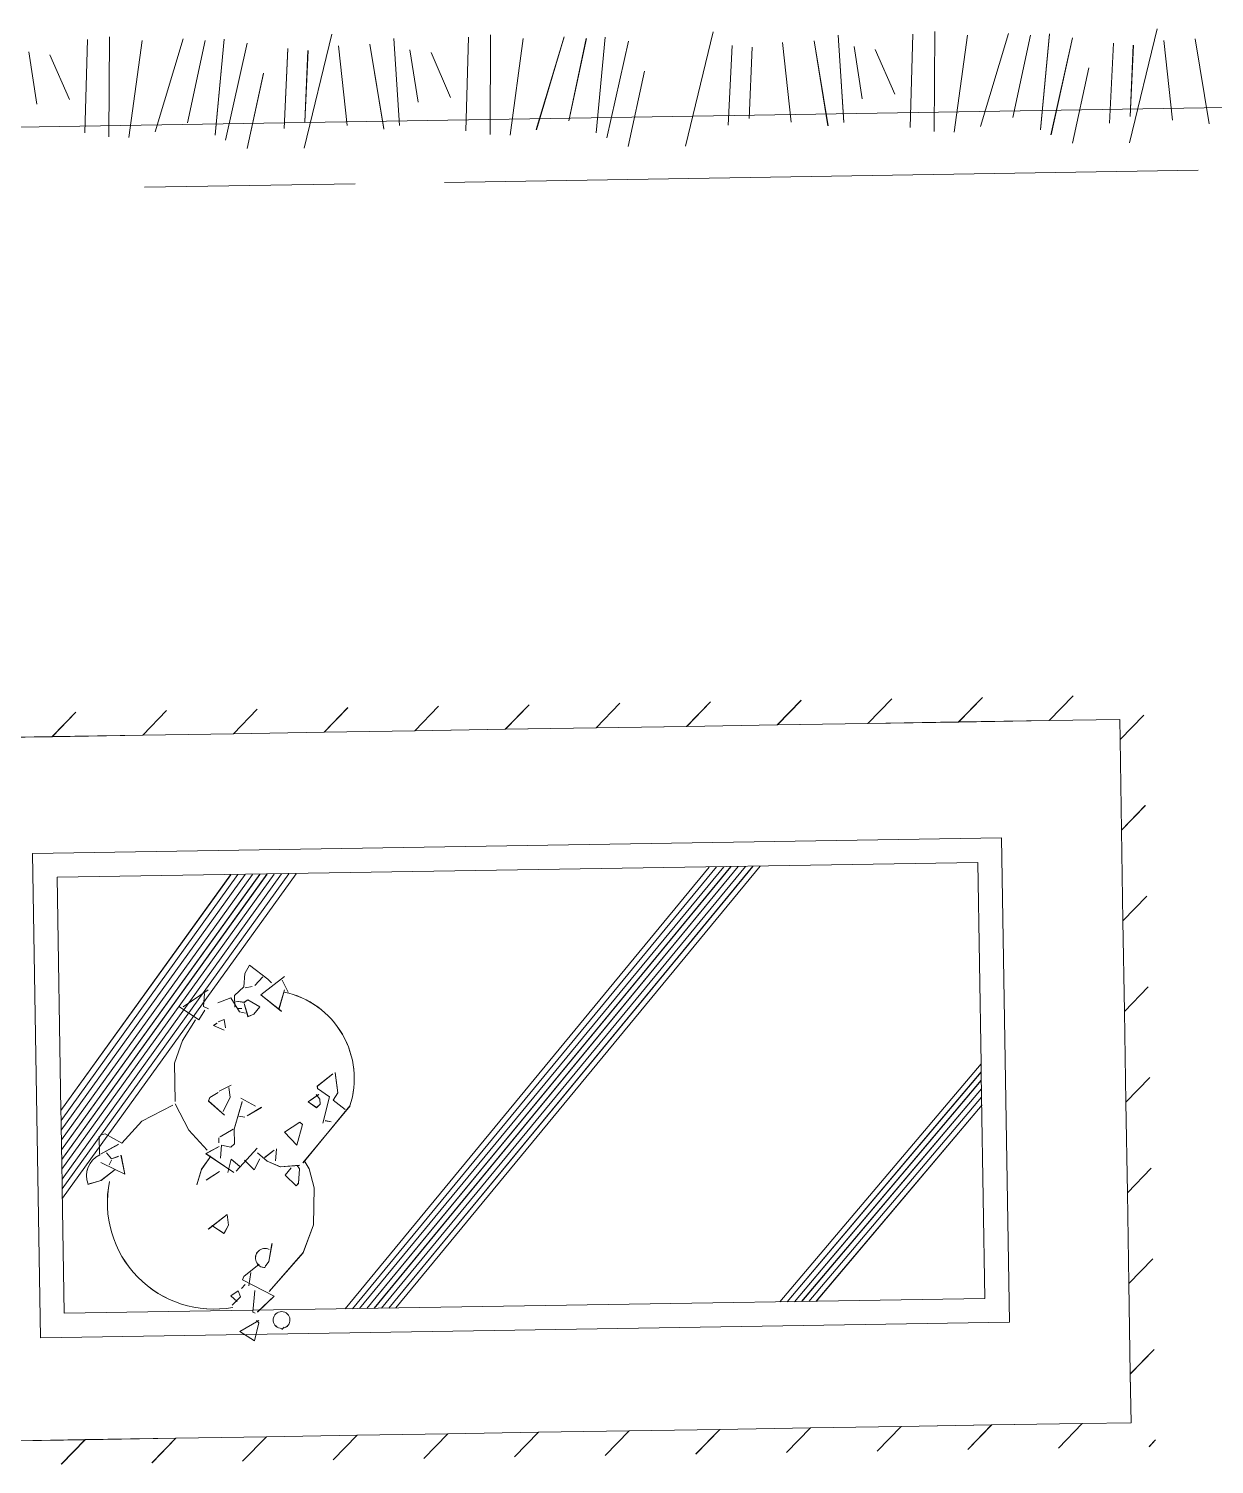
# Model space of a CAD drawing. Header units: centimetres. Extents: x 3695 to 5327, y 1631 to 2449.
# Drawn here: x 4671.2 to 4818, y 1935.2 to 2113 of the extents above; entities that cross this region are included whole.
import ezdxf

# ---------------------------------------------------------------- set-up
doc = ezdxf.new("R2010")
doc.units = ezdxf.units.CM
doc.layers.add('傢俱', color=7, linetype='Continuous', lineweight=15)

# ---------------------------------------------------------------- blocks, each defined once
blk = doc.blocks.new('沙發030')
for p, q in [((-69.23, -136.17), (-68.41, -135.36)), ((-60.19, -138.36), (-57.19, -135.36)), ((-48.96, -138.36), (-45.96, -135.36)), ((-37.74, -138.36), (-34.74, -135.36)), ((-26.51, -138.36), (-23.51, -135.36)), ((-15.29, -138.36), (-12.29, -135.36)), ((-4.06, -138.36), (-1.06, -135.36)), ((7.16, -138.36), (10.16, -135.36)), ((18.39, -138.36), (21.39, -135.36)), ((29.61, -138.36), (32.61, -135.36)), ((40.84, -138.36), (43.84, -135.36)), ((52.06, -138.36), (55.06, -135.36)), ((63.29, -138.36), (66.29, -135.36)), ((-66.23, -138.36), (-66.23, -144.39)), ((-60.19, -138.36), (-66.23, -138.36)), ((-48.96, -138.36), (-60.19, -138.36)), ((-37.74, -138.36), (-48.96, -138.36)), ((-26.51, -138.36), (-37.74, -138.36)), ((-15.29, -138.36), (-26.51, -138.36)), ((-4.06, -138.36), (-15.29, -138.36)), ((7.16, -138.36), (-4.06, -138.36)), ((18.39, -138.36), (7.16, -138.36)), ((29.61, -138.36), (18.39, -138.36)), ((40.84, -138.36), (29.61, -138.36)), ((52.06, -138.36), (40.84, -138.36)), ((63.29, -138.36), (52.06, -138.36)), ((74.52, -138.36), (63.29, -138.36)), ((-69.23, -147.39), (-66.23, -144.39)), ((-66.23, -144.39), (-66.23, -155.62)), ((-51.37, -151.05), (-51.37, -211.05)), ((68.63, -151.05), (-51.37, -151.05)), ((41.54, -152.49), (42.13, -150.26)), ((42.13, -150.26), (43.91, -151.45)), ((68.63, -211.05), (68.63, -151.05)), ((38.43, -151.89), (38.73, -151.6)), ((43.91, -151.45), (41.54, -152.78)), ((41.84, -152.78), (41.54, -152.49)), ((-48.42, -178.01), (-27.49, -154.02)), ((-48.37, -180.02), (-25.69, -154.02)), ((-48.37, -178.99), (-26.59, -154.02)), ((-48.37, -183.12), (-22.99, -154.02)), ((-48.37, -182.09), (-23.89, -154.02)), ((-48.37, -181.06), (-24.79, -154.02)), ((-48.37, -154.05), (65.63, -154.05)), ((-48.37, -178.99), (-48.37, -154.05)), ((-21.41, -208.02), (24.55, -154.04)), ((-20.51, -208.02), (25.45, -154.04)), ((-19.61, -208.02), (26.35, -154.04)), ((-18.71, -208.02), (27.25, -154.04)), ((-17.81, -208.02), (28.15, -154.04)), ((-16.91, -208.02), (29.05, -154.04)), ((-16.01, -208.02), (29.95, -154.04)), ((-15.11, -208.02), (30.85, -154.04)), ((41.69, -153.82), (39.62, -155.75)), ((41.99, -153.67), (42.28, -153.82)), ((42.28, -153.82), (41.99, -156.49)), ((65.63, -154.05), (65.63, -169.47)), ((-69.23, -158.62), (-66.23, -155.62)), ((-66.23, -155.62), (-66.23, -166.85)), ((40.21, -156.34), (35.91, -161.08)), ((39.62, -155.75), (43.47, -157.82)), ((43.76, -155.75), (44.8, -154.71)), ((44.06, -156.49), (43.76, -155.75)), ((44.95, -155.89), (44.06, -156.49)), ((44.21, -155.15), (44.95, -155.89)), ((42.43, -158.71), (42.73, -157.08)), ((43.17, -157.23), (43.62, -156.78)), ((43.47, -157.82), (43.32, -158.26)), ((40.65, -159.45), (40.21, -160.04)), ((43.32, -158.26), (41.39, -159.75)), ((35.91, -161.08), (34.58, -164.49)), ((40.21, -160.04), (39.76, -162.27)), ((34.58, -164.49), (34.43, -169.08)), ((45.69, -163.6), (45.1, -164.64)), ((45.1, -164.64), (45.25, -165.97)), ((45.25, -165.97), (47.62, -164.19)), ((47.17, -164.64), (45.69, -163.6)), ((-69.23, -169.85), (-66.23, -166.85)), ((-66.23, -166.85), (-66.23, -178.07)), ((36.04, -208.02), (65.59, -168.31)), ((34.43, -169.08), (35.02, -171.45)), ((36.36, -169.67), (36.21, -171.45)), ((36.65, -169.38), (36.36, -169.67)), ((37.99, -170.71), (36.65, -169.38)), ((36.94, -208.02), (65.63, -169.47)), ((37.84, -208.02), (65.63, -170.68)), ((46.13, -171.3), (47.76, -170.27)), ((48.36, -171.6), (48.95, -169.67)), ((59.02, -171.75), (60.8, -170.41)), ((60.8, -170.41), (62.43, -169.97)), ((65.63, -169.47), (65.63, -170.68)), ((65.63, -170.68), (65.63, -171.89)), ((35.76, -172.19), (29.84, -179.16)), ((35.02, -171.45), (35.61, -172.49)), ((36.21, -171.45), (36.5, -171.9)), ((36.21, -171.9), (38.58, -171.75)), ((37.24, -171.6), (37.99, -170.71)), ((38.58, -171.75), (40.21, -172.49)), ((38.74, -208.02), (65.63, -171.89)), ((41.84, -171.45), (41.1, -172.78)), ((41.39, -174.12), (44.06, -171.3)), ((43.02, -172.64), (41.84, -171.45)), ((43.62, -171.9), (44.65, -172.78)), ((44.36, -171.16), (47.76, -173.53)), ((44.65, -172.78), (45.1, -171.16)), ((47.17, -173.23), (48.36, -171.6)), ((57.84, -171.16), (58.28, -173.53)), ((59.02, -171.75), (57.84, -171.16)), ((60.8, -172.64), (59.02, -171.75)), ((59.47, -172.93), (59.77, -172.34)), ((65.63, -171.89), (65.63, -173.1)), ((39.02, -173.97), (39.17, -172.49)), ((39.32, -173.82), (40.5, -172.93)), ((39.64, -208.02), (65.63, -173.1)), ((40.21, -172.49), (41.39, -173.53)), ((45.99, -172.93), (45.84, -174.56)), ((47.76, -173.53), (46.13, -174.41)), ((47.62, -173.97), (49.84, -176.49)), ((58.58, -173.38), (59.47, -173.08)), ((58.58, -174.86), (60.8, -173.67)), ((59.47, -173.08), (60.06, -173.82)), ((60.95, -173.67), (60.95, -175.9)), ((65.63, -173.1), (65.63, -174.31)), ((35.76, -176.93), (36.5, -174.41)), ((36.5, -174.41), (37.99, -176.04)), ((40.54, -208.02), (65.63, -174.31)), ((41.44, -208.02), (65.63, -175.52)), ((44.65, -174.27), (44.21, -174.71)), ((44.21, -174.71), (44.21, -176.49)), ((44.36, -176.49), (45.99, -175.6)), ((45.84, -174.56), (44.65, -174.27)), ((46.13, -174.86), (46.13, -175.45)), ((58.14, -175.01), (55.62, -177.67)), ((60.21, -176.19), (58.14, -175.01)), ((65.63, -174.31), (65.63, -175.52)), ((65.63, -175.52), (65.63, -176.73)), ((32.21, -177.23), (32.95, -177.38)), ((33.24, -177.08), (32.35, -180.34)), ((36.06, -177.23), (35.76, -176.93)), ((37.99, -176.04), (36.06, -177.23)), ((42.34, -208.02), (65.63, -176.73)), ((44.21, -176.49), (43.17, -179.9)), ((49.84, -176.49), (51.47, -179.75)), ((55.62, -177.67), (51.76, -179.6)), ((60.8, -176.04), (60.21, -176.19)), ((65.63, -176.73), (65.63, -177.94)), ((-69.23, -181.07), (-66.23, -178.07)), ((-66.23, -178.07), (-66.23, -189.3)), ((-48.37, -180.02), (-48.37, -178.99)), ((30.43, -178.71), (31.91, -179.9)), ((33.54, -179.45), (33.98, -179.01)), ((33.54, -180.05), (33.54, -179.45)), ((33.98, -179.01), (35.02, -179.75)), ((40.8, -179.16), (42.58, -178.12)), ((41.54, -179.3), (43.32, -180.34)), ((42.87, -177.97), (43.62, -178.12)), ((43.24, -208.02), (65.63, -177.94)), ((44.14, -208.02), (65.63, -179.15)), ((45.54, -178.71), (44.65, -180.49)), ((45.39, -178.27), (47.32, -180.05)), ((65.63, -177.94), (65.63, -179.15)), ((65.63, -179.15), (65.63, -208.05)), ((-48.37, -181.06), (-48.37, -180.02)), ((-48.37, -182.09), (-48.37, -181.06)), ((31.91, -179.9), (31.32, -180.79)), ((31.32, -180.79), (31.61, -183.3)), ((32.35, -180.34), (33.84, -181.38)), ((33.98, -180.64), (33.54, -180.05)), ((35.02, -179.75), (33.69, -180.64)), ((44.5, -181.97), (45.99, -181.23)), ((44.65, -180.49), (44.8, -181.67)), ((47.17, -180.49), (46.13, -181.08)), ((47.32, -180.05), (47.17, -180.49)), ((51.47, -180.05), (51.47, -184.79)), ((-48.37, -183.12), (-48.37, -182.09)), ((-48.37, -208.05), (-48.37, -183.12)), ((33.84, -181.67), (31.91, -183.16)), ((33.84, -181.38), (33.84, -181.67)), ((51.47, -184.79), (50.43, -187.6)), ((50.43, -187.6), (48.8, -190.12)), ((-69.23, -192.3), (-66.23, -189.3)), ((-66.23, -189.3), (-66.23, -200.52)), ((45.25, -190.12), (45.1, -189.08)), ((45.25, -188.79), (46.58, -189.38)), ((45.99, -189.82), (45.25, -190.12)), ((46.58, -189.38), (46.13, -189.68)), ((48.36, -190.12), (47.62, -191.31)), ((50.73, -191.75), (48.36, -190.12)), ((37.69, -193.68), (38.43, -191.31)), ((38.13, -191.01), (40.65, -193.08)), ((40.8, -191.6), (41.54, -190.71)), ((42.28, -192.49), (40.8, -191.6)), ((41.54, -190.71), (42.28, -190.42)), ((42.28, -190.42), (42.73, -192.05)), ((43.32, -191.01), (42.58, -190.86)), ((43.02, -191.45), (43.47, -191.45)), ((44.36, -192.79), (43.32, -191.01)), ((43.91, -193.08), (43.91, -191.6)), ((47.76, -191.75), (47.17, -191.45)), ((47.17, -193.82), (50.28, -191.75)), ((47.62, -193.38), (47.76, -191.75)), ((37.24, -193.38), (37.99, -194.86)), ((40.65, -193.08), (37.69, -195.31)), ((42.73, -192.19), (42.28, -192.49)), ((43.76, -192.34), (42.73, -192.19)), ((42.73, -194.12), (43.91, -193.08)), ((45.99, -192.19), (44.36, -192.79)), ((39.32, -194.57), (39.76, -195.01)), ((39.76, -195.01), (41.99, -196.79)), ((40.36, -195.31), (41.39, -194.27)), ((41.69, -194.12), (42.58, -193.97)), ((42.58, -195.75), (42.73, -194.12)), ((41.99, -196.79), (42.58, -195.75)), ((-69.23, -203.52), (-66.23, -200.52)), ((-66.23, -200.52), (-66.23, -211.75)), ((65.63, -208.05), (-48.37, -208.05)), ((-51.37, -211.05), (68.63, -211.05)), ((-69.23, -214.75), (-66.23, -211.75)), ((-66.23, -211.75), (-66.23, -222.97)), ((-69.23, -225.97), (-66.23, -222.97)), ((-66.23, -222.97), (-66.23, -225.48)), ((-66.23, -225.48), (-57.51, -225.48)), ((-60.51, -228.48), (-57.51, -225.48)), ((-57.51, -225.48), (-46.28, -225.48)), ((-49.28, -228.48), (-46.28, -225.48)), ((-46.28, -225.48), (-35.06, -225.48)), ((-38.06, -228.48), (-35.06, -225.48)), ((-35.06, -225.48), (-23.83, -225.48)), ((-26.83, -228.48), (-23.83, -225.48)), ((-23.83, -225.48), (-12.61, -225.48)), ((-15.61, -228.48), (-12.61, -225.48)), ((-12.61, -225.48), (-1.38, -225.48)), ((-4.38, -228.48), (-1.38, -225.48)), ((-1.38, -225.48), (9.84, -225.48)), ((6.84, -228.48), (9.84, -225.48)), ((9.84, -225.48), (21.07, -225.48)), ((18.07, -228.48), (21.07, -225.48)), ((21.07, -225.48), (32.3, -225.48)), ((29.3, -228.48), (32.3, -225.48)), ((32.3, -225.48), (43.52, -225.48)), ((40.52, -228.48), (43.52, -225.48)), ((43.52, -225.48), (54.75, -225.48)), ((51.75, -228.48), (54.75, -225.48)), ((54.75, -225.48), (65.97, -225.48)), ((62.97, -228.48), (65.97, -225.48)), ((65.97, -225.48), (77.2, -225.48)), ((16.27, -293.34), (-77.05, -293.34)), ((53.45, -293.34), (27.35, -293.34)), ((-68.6, -296.85), (-72.25, -310.94)), ((-61.53, -296.94), (-63.71, -306.21)), ((-58.9, -298.02), (-61.76, -309.98)), ((-57.6, -298.67), (-58.9, -310.5)), ((-46.93, -298.54), (-48.75, -310.5)), ((-44.45, -298.67), (-44.71, -311.02)), ((-13.61, -297.33), (-17.26, -311.43)), ((-6.54, -297.43), (-8.72, -306.7)), ((-3.91, -298.51), (-6.77, -310.47)), ((33.59, -297.84), (29.93, -311.93)), ((40.66, -297.94), (38.48, -307.2)), ((-78.51, -299.07), (-76.95, -309.61)), ((-73.95, -299.59), (-73.04, -309.48)), ((-68.75, -300.11), (-69.27, -308.96)), ((-66.15, -299.33), (-66.8, -309.22)), ((-54.21, -300.23), (-56.56, -310.37)), ((-50.18, -299.19), (-53.82, -310.63)), ((-41.46, -299.19), (-41.98, -310.76)), ((-33.26, -299.97), (-32.74, -310.76)), ((-31.31, -299.58), (-29.75, -310.11)), ((-26.76, -300.1), (-25.85, -309.98)), ((-18.95, -299.84), (-19.6, -309.72)), ((-2.61, -299.16), (-3.91, -310.99)), ((4.81, -299.68), (1.17, -311.12)), ((8.06, -299.03), (6.24, -310.99)), ((10.54, -299.16), (10.28, -311.51)), ((13.53, -299.68), (13.01, -311.25)), ((21.73, -300.46), (22.25, -311.25)), ((23.68, -300.07), (25.24, -310.6)), ((36.04, -300.33), (35.39, -310.21)), ((43.29, -299.01), (40.43, -310.98)), ((44.59, -299.67), (43.29, -311.5)), ((52.01, -300.19), (48.36, -311.63)), ((55.26, -299.54), (53.44, -311.5)), ((57.73, -299.67), (57.47, -312.02)), ((60.72, -300.19), (60.2, -311.76)), ((98.76, -301.04), (-101.05, -301.04)), ((-21.55, -300.62), (-22.07, -309.46)), ((0.78, -300.72), (-1.57, -310.86)), ((28.23, -300.59), (29.14, -310.47)), ((33.44, -301.11), (32.92, -309.95)), ((47.97, -301.23), (45.63, -311.37)), ((-39.64, -303.35), (-37.3, -308.94)), ((-35.6, -302.83), (-34.69, -309.33)), ((15.35, -303.84), (17.69, -309.43)), ((19.38, -303.32), (20.29, -309.82)), ((66.58, -303.83), (67.49, -310.33)), ((62.55, -304.35), (64.89, -309.94))]:
    blk.add_line(p, q)
for centre, radius, start, end in [((38.73, -152.78), 1.04, 108.4349, 90), ((46.88, -167.45), 13.19, 347.6046, 99.2461), ((40.65, -160.49), 1.19, 243.4349, 90), ((59.77, -171.01), 2.82, 293.9625, 21.2505), ((40.21, -182.71), 10.96, 161.0754, 257.0619)]:
    blk.add_arc(centre, radius, start, end)

msp = doc.modelspace()

# ---------------------------------------------------------------- linework, layer by layer
at = {"layer": '傢俱'}
for p, q in [((4705.29, 2098.19), (4708.72, 2112.34)), ((4752.49, 2098.45), (4755.92, 2112.6)), ((4780.31, 2100.76), (4780.64, 2112.34)), ((4783.31, 2100.29), (4783.37, 2112.64)), ((4789.03, 2100.9), (4792.48, 2112.4)), ((4796.45, 2100.5), (4797.56, 2112.35)), ((4807.48, 2098.86), (4810.91, 2113.01)), ((4678.12, 2100.1), (4678.45, 2111.68)), ((4681.12, 2099.63), (4681.18, 2111.98)), ((4683.6, 2099.54), (4685.22, 2111.53)), ((4686.84, 2100.24), (4690.3, 2111.74)), ((4690.85, 2101.35), (4693.03, 2111.53)), ((4694.26, 2099.84), (4695.37, 2111.69)), ((4695.57, 2099.21), (4698.24, 2111.22)), ((4702.8, 2100.64), (4703.29, 2110.53)), ((4710.6, 2101.03), (4709.53, 2110.9)), ((4715.16, 2100.58), (4713.43, 2111.09)), ((4717.11, 2101), (4716.41, 2111.79)), ((4725.32, 2100.36), (4725.65, 2111.94)), ((4728.32, 2099.89), (4728.38, 2112.24)), ((4730.79, 2099.8), (4732.42, 2111.79)), ((4734.04, 2100.5), (4737.49, 2112)), ((4738.05, 2101.6), (4740.23, 2111.78)), ((4741.46, 2100.1), (4742.57, 2111.95)), ((4742.77, 2099.47), (4745.44, 2111.48)), ((4757.79, 2101.05), (4758.28, 2110.94)), ((4760.38, 2101.87), (4760.76, 2110.72)), ((4765.59, 2101.43), (4764.52, 2111.3)), ((4770.15, 2100.99), (4768.42, 2111.49)), ((4772.1, 2101.41), (4771.4, 2112.19)), ((4774.4, 2104.31), (4773.38, 2110.79)), ((4785.78, 2100.2), (4787.41, 2112.19)), ((4793.04, 2102.01), (4795.22, 2112.19)), ((4797.76, 2099.87), (4800.43, 2111.88)), ((4804.99, 2101.3), (4805.48, 2111.2)), ((4807.58, 2102.13), (4807.95, 2110.98)), ((4812.79, 2101.69), (4811.72, 2111.56)), ((4817.35, 2101.24), (4815.62, 2111.75)), ((4672.21, 2103.65), (4671.19, 2110.13)), ((4676.23, 2104.23), (4673.8, 2109.78)), ((4705.39, 2101.46), (4705.77, 2110.31)), ((4719.41, 2103.9), (4718.39, 2110.39)), ((4723.43, 2104.49), (4721, 2110.04)), ((4778.42, 2104.89), (4775.99, 2110.44)), ((4698.22, 2098.18), (4700.25, 2107.48)), ((4745.42, 2098.43), (4747.45, 2107.74)), ((4800.41, 2098.84), (4802.44, 2108.14)), ((4640.08, 2100.33), (4839.86, 2103.57)), ((4722.68, 2093.97), (4815.99, 2095.48)), ((4685.51, 2093.37), (4711.61, 2093.79)), ((4710.71, 2028.91), (4707.76, 2025.86)), ((4721.93, 2029.09), (4718.98, 2026.04)), ((4733.16, 2029.27), (4730.2, 2026.23)), ((4744.38, 2029.46), (4741.43, 2026.41)), ((4755.6, 2029.64), (4752.65, 2026.59)), ((4766.83, 2029.82), (4763.88, 2026.77)), ((4778.05, 2030), (4775.1, 2026.95)), ((4789.27, 2030.18), (4786.32, 2027.13)), ((4800.5, 2030.36), (4797.55, 2027.32)), ((4677.04, 2028.36), (4674.09, 2025.32)), ((4688.26, 2028.55), (4685.31, 2025.5)), ((4699.48, 2028.73), (4696.53, 2025.68)), ((4786.32, 2027.13), (4775.1, 2026.95)), ((4797.55, 2027.32), (4786.32, 2027.13)), ((4806.27, 2027.46), (4797.55, 2027.32)), ((4806.31, 2024.95), (4806.27, 2027.46)), ((4809.26, 2028), (4806.31, 2024.95)), ((4674.09, 2025.32), (4662.86, 2025.13)), ((4685.31, 2025.5), (4674.09, 2025.32)), ((4696.53, 2025.68), (4685.31, 2025.5)), ((4707.76, 2025.86), (4696.53, 2025.68)), ((4718.98, 2026.04), (4707.76, 2025.86)), ((4730.2, 2026.23), (4718.98, 2026.04)), ((4741.43, 2026.41), (4730.2, 2026.23)), ((4752.65, 2026.59), (4741.43, 2026.41)), ((4763.88, 2026.77), (4752.65, 2026.59)), ((4775.1, 2026.95), (4763.88, 2026.77)), ((4806.49, 2013.73), (4806.31, 2024.95)), ((4809.44, 2016.78), (4806.49, 2013.73)), ((4791.65, 2012.79), (4671.66, 2010.85)), ((4792.62, 1952.8), (4791.65, 2012.79)), ((4806.67, 2002.51), (4806.49, 2013.73)), ((4671.66, 2010.85), (4672.63, 1950.86)), ((4674.71, 2007.9), (4788.7, 2009.75)), ((4756.34, 2009.19), (4711.26, 1954.47)), ((4757.24, 2009.2), (4712.16, 1954.48)), ((4758.14, 2009.22), (4713.06, 1954.5)), ((4759.04, 2009.23), (4713.96, 1954.51)), ((4759.94, 2009.25), (4714.86, 1954.53)), ((4760.84, 2009.26), (4715.76, 1954.54)), ((4761.74, 2009.27), (4716.66, 1954.56)), ((4788.7, 2009.75), (4789.1, 1984.82)), ((4675.18, 1979), (4674.71, 2007.9)), ((4696.19, 2008.21), (4675.18, 1979)), ((4697.09, 2008.23), (4675.2, 1977.79)), ((4697.99, 2008.24), (4675.22, 1976.58)), ((4698.89, 2008.26), (4675.24, 1975.37)), ((4699.79, 2008.27), (4675.26, 1974.16)), ((4700.69, 2008.29), (4675.28, 1972.95)), ((4701.59, 2008.3), (4675.3, 1971.74)), ((4702.49, 2008.32), (4675.32, 1970.53)), ((4703.39, 2008.33), (4675.33, 1969.32)), ((4704.29, 2008.34), (4675.39, 1968.16)), ((4755.44, 2009.17), (4710.36, 1954.45)), ((4809.62, 2005.55), (4806.67, 2002.51)), ((4806.85, 1991.28), (4806.67, 2002.51)), ((4698.53, 1997.02), (4697.96, 1995.97)), ((4700.78, 1995.28), (4698.53, 1997.02)), ((4697.96, 1995.97), (4697.83, 1994.34)), ((4700.19, 1995.56), (4699.17, 1994.51)), ((4699.93, 1993.34), (4702.85, 1995.61)), ((4701.23, 1994.84), (4700.78, 1995.28)), ((4703.33, 1993.69), (4702.56, 1995.16)), ((4693.39, 1993.97), (4690.32, 1991.85)), ((4692.96, 1993.52), (4692.84, 1991.89)), ((4697.83, 1994.34), (4696.67, 1993.28)), ((4696.67, 1993.28), (4696.69, 1991.8)), ((4698.87, 1994.36), (4697.99, 1994.2)), ((4702.48, 1991.3), (4699.93, 1993.34)), ((4702.88, 1993.98), (4702.18, 1991.6)), ((4809.8, 1994.33), (4806.85, 1991.28)), ((4689.87, 1991.84), (4692.27, 1990.25)), ((4692.27, 1990.25), (4692.99, 1991.45)), ((4692.84, 1991.89), (4693.43, 1991.6)), ((4694.61, 1992.36), (4696.23, 1992.98)), ((4696.23, 1992.98), (4697.29, 1991.22)), ((4696.83, 1992.55), (4697.87, 1992.42)), ((4697.58, 1991.67), (4697.14, 1991.66)), ((4697.87, 1992.42), (4698.31, 1992.72)), ((4698.34, 1990.64), (4697.87, 1992.27)), ((4698.31, 1992.72), (4699.8, 1991.85)), ((4699.8, 1991.85), (4699.07, 1990.95)), ((4690.24, 1987.7), (4691.83, 1990.24)), ((4694.06, 1989.54), (4694.5, 1989.84)), ((4694.64, 1989.99), (4695.38, 1990.3)), ((4695.38, 1990.3), (4695.55, 1989.27)), ((4697.29, 1991.22), (4698.04, 1991.08)), ((4699.07, 1990.95), (4698.34, 1990.64)), ((4807.03, 1980.06), (4806.85, 1991.28)), ((4695.4, 1988.97), (4694.06, 1989.54)), ((4689.25, 1984.87), (4690.24, 1987.7)), ((4689.32, 1980.13), (4689.25, 1984.87)), ((4789.1, 1984.82), (4764.19, 1955.31)), ((4789.1, 1984.82), (4789.12, 1983.78)), ((4706.93, 1982.04), (4708.83, 1983.55)), ((4709.46, 1981.19), (4709.12, 1983.71)), ((4789.12, 1983.78), (4765.09, 1955.32)), ((4789.13, 1982.75), (4765.99, 1955.34)), ((4789.12, 1983.78), (4789.13, 1982.75)), ((4789.13, 1982.75), (4789.15, 1981.72)), ((4809.99, 1983.11), (4807.03, 1980.06)), ((4693.61, 1980.64), (4694.64, 1981.25)), ((4696.25, 1982.16), (4694.78, 1981.4)), ((4696.13, 1980.68), (4695.96, 1981.86)), ((4705.77, 1980.1), (4707.09, 1981.01)), ((4706.79, 1981), (4707.25, 1980.42)), ((4706.93, 1981.74), (4706.93, 1982.04)), ((4708.43, 1980.73), (4706.93, 1981.74)), ((4707.59, 1977.46), (4708.43, 1980.73)), ((4708.88, 1980.29), (4709.46, 1981.19)), ((4789.15, 1981.72), (4766.89, 1955.35)), ((4789.15, 1981.72), (4789.17, 1980.69)), ((4675.2, 1977.79), (4675.18, 1979)), ((4685.21, 1977.69), (4689.03, 1979.68)), ((4691.01, 1976.6), (4689.33, 1979.83)), ((4693.47, 1980.19), (4693.61, 1980.64)), ((4695.42, 1978.45), (4693.47, 1980.19)), ((4695.27, 1978.89), (4696.13, 1980.68)), ((4696.64, 1976.69), (4697.62, 1980.11)), ((4699.26, 1979.55), (4697.47, 1980.55)), ((4700, 1979.41), (4698.24, 1978.34)), ((4705.15, 1972.53), (4710.97, 1979.59)), ((4706.82, 1979.37), (4705.77, 1980.1)), ((4707.26, 1979.82), (4706.82, 1979.37)), ((4707.25, 1980.42), (4707.26, 1979.82)), ((4710.38, 1979.13), (4708.88, 1980.29)), ((4789.17, 1980.69), (4767.79, 1955.36)), ((4789.23, 1979.71), (4768.69, 1955.38)), ((4789.17, 1980.69), (4789.57, 1955.75)), ((4807.22, 1968.83), (4807.03, 1980.06)), ((4675.22, 1976.58), (4675.2, 1977.79)), ((4682.74, 1974.98), (4685.21, 1977.69)), ((4697.95, 1978.19), (4697.2, 1978.33)), ((4702.87, 1976.34), (4704.77, 1977.56)), ((4705.08, 1977.27), (4704.38, 1974.74)), ((4704.77, 1977.56), (4705.08, 1977.27)), ((4708.63, 1977.62), (4707.88, 1977.76)), ((4675.24, 1975.37), (4675.22, 1976.58)), ((4679.94, 1973.6), (4679.91, 1975.82)), ((4680.05, 1975.97), (4680.64, 1976.13)), ((4680.64, 1976.13), (4682.74, 1974.98)), ((4693.27, 1974.11), (4691.01, 1976.6)), ((4694.74, 1975.03), (4694.73, 1975.62)), ((4696.49, 1976.69), (4694.88, 1975.77)), ((4696.67, 1974.91), (4696.64, 1976.69)), ((4704.38, 1974.74), (4702.87, 1976.34)), ((4675.26, 1974.16), (4675.24, 1975.37)), ((4675.28, 1972.95), (4675.26, 1974.16)), ((4682.29, 1974.83), (4680.09, 1973.6)), ((4681.43, 1973.03), (4680.83, 1973.76)), ((4693.13, 1973.67), (4694.75, 1974.58)), ((4696.58, 1971.35), (4693.13, 1973.67)), ((4694.92, 1973.1), (4695.04, 1974.74)), ((4695.04, 1974.74), (4696.23, 1974.46)), ((4696.23, 1974.46), (4696.67, 1974.91)), ((4699.49, 1974.36), (4696.87, 1971.5)), ((4700.7, 1972.75), (4699.5, 1973.77)), ((4701.57, 1974.1), (4700.4, 1973.19)), ((4701.86, 1974.25), (4701.74, 1972.77)), ((4675.3, 1971.74), (4675.28, 1972.95)), ((4680.11, 1972.57), (4681.9, 1971.71)), ((4681.44, 1972.88), (4681.15, 1972.29)), ((4682.32, 1973.34), (4681.43, 1973.03)), ((4683.1, 1971.13), (4682.61, 1973.5)), ((4693.73, 1973.38), (4692.57, 1971.73)), ((4696.25, 1972.98), (4695.84, 1971.34)), ((4697.31, 1972.1), (4696.25, 1972.98)), ((4697.89, 1972.85), (4699.09, 1971.69)), ((4699.09, 1971.69), (4699.81, 1973.03)), ((4702.35, 1972.04), (4700.7, 1972.75)), ((4704.71, 1972.22), (4702.35, 1972.04)), ((4703.68, 1971.91), (4702.95, 1971.01)), ((4704.72, 1971.78), (4704.42, 1972.22)), ((4705.91, 1971.8), (4705.3, 1972.83)), ((4810.17, 1971.88), (4807.22, 1968.83)), ((4675.32, 1970.53), (4675.3, 1971.74)), ((4675.33, 1969.32), (4675.32, 1970.53)), ((4680.14, 1970.34), (4678.52, 1969.87)), ((4681.9, 1971.71), (4680.14, 1970.34)), ((4681.9, 1971.71), (4683.1, 1971.13)), ((4692.57, 1971.73), (4692.01, 1969.8)), ((4694.8, 1971.47), (4693.18, 1970.41)), ((4702.95, 1971.01), (4704.31, 1969.7)), ((4704.6, 1970), (4704.72, 1971.78)), ((4706.54, 1969.44), (4705.91, 1971.8)), ((4675.58, 1953.91), (4675.33, 1969.32)), ((4704.31, 1969.7), (4704.6, 1970)), ((4706.46, 1964.84), (4706.54, 1969.44)), ((4807.4, 1957.61), (4807.22, 1968.83)), ((4695.77, 1966.15), (4693.43, 1964.34)), ((4693.87, 1964.79), (4695.37, 1963.77)), ((4695.37, 1963.77), (4695.94, 1964.82)), ((4695.94, 1964.82), (4695.77, 1966.15)), ((4705.18, 1961.41), (4706.46, 1964.84)), ((4700.91, 1960.31), (4701.31, 1962.54)), ((4700.97, 1956.6), (4705.18, 1961.41)), ((4697.82, 1958.48), (4699.72, 1959.99)), ((4700.47, 1959.71), (4700.91, 1960.31)), ((4810.35, 1960.66), (4807.4, 1957.61)), ((4697.68, 1958.03), (4697.82, 1958.48)), ((4701.57, 1956.02), (4697.68, 1958.03)), ((4698.7, 1958.94), (4698.43, 1957.3)), ((4696.23, 1956.08), (4697.11, 1956.69)), ((4696.98, 1955.35), (4696.23, 1956.08)), ((4697.42, 1955.95), (4696.4, 1954.9)), ((4697.11, 1956.69), (4697.42, 1955.95)), ((4697.99, 1957.45), (4697.55, 1956.99)), ((4698.93, 1954.05), (4699.18, 1956.72)), ((4699.52, 1954.06), (4701.57, 1956.02)), ((4807.58, 1946.39), (4807.4, 1957.61)), ((4789.57, 1955.75), (4675.58, 1953.91)), ((4672.63, 1950.86), (4792.62, 1952.8)), ((4697.34, 1951.66), (4699.69, 1953.03)), ((4699.23, 1953.91), (4698.93, 1954.05)), ((4699.69, 1952.73), (4699.14, 1950.5)), ((4699.39, 1953.02), (4699.69, 1952.73)), ((4699.14, 1950.5), (4697.34, 1951.66)), ((4702.81, 1952.19), (4702.52, 1951.89)), ((4810.53, 1949.43), (4807.58, 1946.39)), ((4807.68, 1940.35), (4807.58, 1946.39)), ((4767.97, 1939.7), (4779.19, 1939.89)), ((4779.19, 1939.89), (4776.24, 1936.84)), ((4779.19, 1939.89), (4790.42, 1940.07)), ((4790.42, 1940.07), (4787.46, 1937.02)), ((4790.42, 1940.07), (4801.64, 1940.25)), ((4801.64, 1940.25), (4798.69, 1937.2)), ((4801.64, 1940.25), (4807.68, 1940.35)), ((4666.95, 1938.07), (4678.18, 1938.25)), ((4678.18, 1938.25), (4675.23, 1935.2)), ((4678.18, 1938.25), (4689.4, 1938.43)), ((4689.4, 1938.43), (4686.45, 1935.38)), ((4689.4, 1938.43), (4700.62, 1938.61)), ((4700.62, 1938.61), (4697.67, 1935.57)), ((4700.62, 1938.61), (4711.85, 1938.8)), ((4711.85, 1938.8), (4708.9, 1935.75)), ((4711.85, 1938.8), (4723.07, 1938.98)), ((4723.07, 1938.98), (4720.12, 1935.93)), ((4723.07, 1938.98), (4734.3, 1939.16)), ((4734.3, 1939.16), (4731.35, 1936.11)), ((4734.3, 1939.16), (4745.52, 1939.34)), ((4745.52, 1939.34), (4742.57, 1936.29)), ((4745.52, 1939.34), (4756.74, 1939.52)), ((4756.74, 1939.52), (4753.79, 1936.47)), ((4756.74, 1939.52), (4767.97, 1939.7)), ((4767.97, 1939.7), (4765.02, 1936.66)), ((4810.71, 1938.21), (4809.91, 1937.38))]:
    msp.add_line(p, q, dxfattribs=at)
for centre, radius, start, end in [((4700.54, 1982.97), 10.96, 342.0033, 77.9899), ((4681.17, 1970.95), 2.82, 114.8905, 202.1785), ((4694.12, 1967.61), 13.19, 168.5326, 280.1741), ((4700.45, 1960.75), 1.19, 64.3629, 270.928), ((4702.5, 1953.07), 1.04, 289.3629, 270.928)]:
    msp.add_arc(centre, radius, start, end, dxfattribs=at)

# ---------------------------------------------------------------- block references
at = {"layer": '傢俱', "rotation": 180.9279815504732}
msp.add_blockref('沙發030', (4743.7, 1800.94), dxfattribs=at)

doc.saveas('drawing.dxf')
